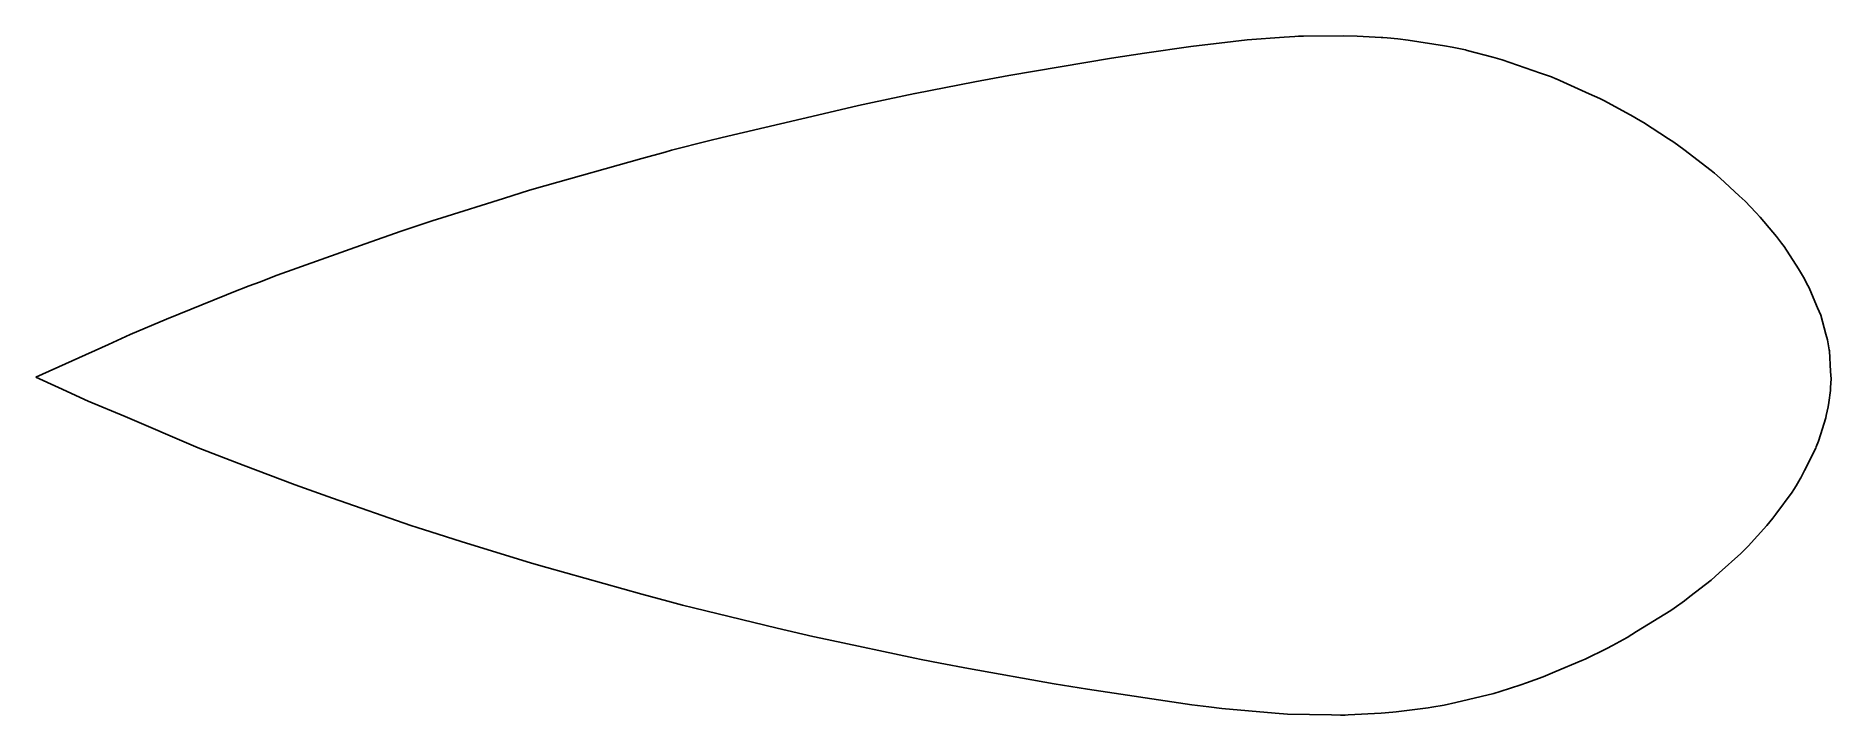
# Model space of a CAD drawing. Header units: metres. Extents: x -88 to 62, y -28 to 28.
import ezdxf

# ---------------------------------------------------------------- set-up
doc = ezdxf.new("R2010")
doc.units = ezdxf.units.M

msp = doc.modelspace()

# ---------------------------------------------------------------- linework, layer by layer
for p, q in [((8.95287, 27.5123), (5.06423, 26.9508)), ((12.4897, 27.9311), (8.95287, 27.5123)), ((13.6404, 28.0656), (12.4897, 27.9311)), ((16.7516, 28.2876), (13.6404, 28.0656)), ((17.6219, 28.3481), (16.7516, 28.2876)), ((17.9465, 28.3617), (17.6219, 28.3481)), ((18.3439, 28.3746), (17.9465, 28.3617)), ((21.6862, 28.3932), (18.3439, 28.3746)), ((22.851, 28.3685), (21.6862, 28.3932)), ((24.8356, 28.2636), (22.851, 28.3685)), ((24.975, 28.2537), (24.8356, 28.2636)), ((25.3376, 28.2242), (24.975, 28.2537)), ((26.2406, 28.1362), (25.3376, 28.2242)), ((27.0872, 28.0398), (26.2406, 28.1362)), ((30.1278, 27.5761), (27.0872, 28.0398)), ((30.7634, 27.4585), (30.1278, 27.5761)), ((31.8827, 27.2171), (30.7634, 27.4585)), ((32.0292, 27.1841), (31.8827, 27.2171)), ((34.1599, 26.6183), (32.0292, 27.1841)), ((2.31628, 26.5279), (-6.27259, 25.0803)), ((5.06423, 26.9508), (2.31628, 26.5279)), ((34.9435, 26.4046), (34.1599, 26.6183)), ((38.1513, 25.2926), (34.9435, 26.4046)), ((-9.11806, 24.5473), (-14.0866, 23.5815)), ((-6.27259, 25.0803), (-9.11806, 24.5473)), ((39.0732, 24.9624), (38.1513, 25.2926)), ((39.4426, 24.8141), (39.0732, 24.9624)), ((39.4669, 24.8042), (39.4426, 24.8141)), ((42.211, 23.5646), (39.4669, 24.8042)), ((-18.8366, 22.5814), (-21.7794, 21.8938)), ((-17.6633, 22.8285), (-18.8366, 22.5814)), ((-14.1146, 23.5758), (-17.6633, 22.8285)), ((-14.0866, 23.5815), (-14.1146, 23.5758)), ((43.1017, 23.16), (42.211, 23.5646)), ((43.4919, 22.9551), (43.1017, 23.16)), ((45.888, 21.6596), (43.4919, 22.9551)), ((-21.7794, 21.8938), (-30.2321, 19.9176)), ((46.3301, 21.4052), (45.888, 21.6596)), ((46.7664, 21.1456), (46.3301, 21.4052)), ((48.8447, 19.7962), (46.7664, 21.1456)), ((-31.365, 19.6269), (-34.4492, 18.8353)), ((-30.2321, 19.9176), (-31.365, 19.6269)), ((49.2976, 19.5089), (48.8447, 19.7962)), ((50.1201, 18.9057), (49.2976, 19.5089)), ((-36.9297, 18.1616), (-45.0298, 15.8732)), ((-34.994, 18.6915), (-36.9297, 18.1616)), ((-34.4492, 18.8353), (-34.994, 18.6915)), ((52.4257, 17.1501), (50.1201, 18.9057)), ((52.6956, 16.9244), (52.4257, 17.1501)), ((53.1711, 16.5209), (52.6956, 16.9244)), ((54.7649, 15.0353), (53.1711, 16.5209)), ((-46.3181, 15.4972), (-48.502, 14.8164)), ((-45.0298, 15.8732), (-46.3181, 15.4972)), ((55.2466, 14.5892), (54.7649, 15.0353)), ((-48.502, 14.8164), (-53.6543, 13.2067)), ((56.1436, 13.6413), (55.2466, 14.5892)), ((56.5219, 13.2416), (56.1436, 13.6413)), ((-57.042, 12.0861), (-60.0512, 11.0243)), ((-54.4457, 12.946), (-57.042, 12.0861)), ((-53.6543, 13.2067), (-54.4457, 12.946)), ((57.557, 12.0102), (56.5219, 13.2416)), ((57.8663, 11.6395), (57.557, 12.0102)), ((-60.0512, 11.0243), (-67.4032, 8.39543)), ((58.2918, 11.0773), (57.8663, 11.6395)), ((58.5063, 10.7887), (58.2918, 11.0773)), ((59.7137, 8.92151), (58.5063, 10.7887)), ((-69.7373, 7.50446), (-71.1488, 6.9571)), ((-68.8884, 7.82784), (-69.7373, 7.50446)), ((-67.4032, 8.39543), (-68.8884, 7.82784)), ((60.1366, 8.23264), (59.7137, 8.92151)), ((60.5016, 7.54819), (60.1366, 8.23264)), ((60.5743, 7.40468), (60.5016, 7.54819)), ((-71.6273, 6.76787), (-76.6484, 4.71501)), ((-71.1488, 6.9571), (-71.6273, 6.76787)), ((60.6668, 7.21757), (60.5743, 7.40468)), ((60.6692, 7.21258), (60.6668, 7.21757)), ((61.3129, 5.67365), (60.6692, 7.21258)), ((-76.6484, 4.71501), (-79.6765, 3.44189)), ((61.5663, 5.05088), (61.3129, 5.67365)), ((62.0066, 3.47281), (61.5663, 5.05088)), ((-79.6765, 3.44189), (-81.5073, 2.60271)), ((62.1301, 3.01105), (62.0066, 3.47281)), ((62.1652, 2.83478), (62.1301, 3.01105)), ((-81.5073, 2.60271), (-87.5599, -0.11779)), ((62.1977, 2.65825), (62.1652, 2.83478)), ((62.2806, 2.16585), (62.1977, 2.65825)), ((62.2913, 2.09513), (62.2806, 2.16585)), ((62.4004, 0.35262), (62.2913, 2.09513)), ((62.4366, -0.24825), (62.4004, 0.35262)), ((-87.5599, -0.11779), (-85.66, -0.98249)), ((-85.66, -0.98249), (-83.2053, -2.11259)), ((62.2414, -2.23585), (62.3795, -1.24362)), ((62.3795, -1.24362), (62.3942, -0.98871)), ((62.3942, -0.98871), (62.4366, -0.24825)), ((-83.2053, -2.11259), (-80.1094, -3.40439)), ((62.0326, -3.31895), (62.1915, -2.59138)), ((62.1915, -2.59138), (62.2414, -2.23585)), ((-80.1094, -3.40439), (-74.1848, -5.93704)), ((61.5449, -4.93425), (61.9882, -3.52589)), ((61.9882, -3.52589), (62.0326, -3.31895)), ((-74.1848, -5.93704), (-73.9961, -6.01148)), ((61.1533, -6.03577), (61.19, -5.94167)), ((61.19, -5.94167), (61.3821, -5.45977)), ((61.3821, -5.45977), (61.5449, -4.93425)), ((-73.9961, -6.01148), (-72.056, -6.78643)), ((-72.056, -6.78643), (-70.2495, -7.47475)), ((-70.2495, -7.47475), (-65.9023, -9.12499)), ((60.2016, -7.92766), (61.1533, -6.03577)), ((59.5143, -9.18787), (59.8661, -8.61289)), ((59.8661, -8.61289), (59.9203, -8.51713)), ((59.9203, -8.51713), (60.2016, -7.92766)), ((-65.9023, -9.12499), (-62.7859, -10.2153)), ((-62.7859, -10.2153), (-56.2235, -12.501)), ((57.8105, -11.5667), (59.1843, -9.71173)), ((59.1843, -9.71173), (59.3273, -9.49072)), ((59.3273, -9.49072), (59.5143, -9.18787)), ((57.0616, -12.5184), (57.5679, -11.9116)), ((57.5679, -11.9116), (57.8105, -11.5667)), ((-56.2235, -12.501), (-55.704, -12.6714)), ((-55.704, -12.6714), (-54.5616, -13.046)), ((-54.5616, -13.046), (-52.0228, -13.834)), ((55.5067, -14.2304), (57.0616, -12.5184)), ((-52.0228, -13.834), (-46.1592, -15.6565)), ((53.093, -16.4717), (54.89, -14.8541)), ((54.89, -14.8541), (54.9805, -14.7643)), ((54.9805, -14.7643), (55.2805, -14.4668)), ((55.2805, -14.4668), (55.5067, -14.2304)), ((-46.1592, -15.6565), (-44.8708, -16.0288)), ((-44.8708, -16.0288), (-36.9351, -18.2465)), ((52.4063, -17.0827), (53.093, -16.4717)), ((50.6461, -18.4495), (52.4063, -17.0827)), ((-36.9351, -18.2465), (-34.759, -18.833)), ((-34.759, -18.833), (-33.5274, -19.1532)), ((-33.5274, -19.1532), (-32.6153, -19.3835)), ((-32.6153, -19.3835), (-25.6341, -21.0826)), ((49.0401, -19.6086), (49.3224, -19.4102)), ((49.3224, -19.4102), (50.1841, -18.8039)), ((50.1841, -18.8039), (50.6461, -18.4495)), ((46.1787, -21.3796), (49.0401, -19.6086)), ((-25.6341, -21.0826), (-22.6311, -21.7757)), ((-22.6311, -21.7757), (-21.4338, -22.0245)), ((-21.4338, -22.0245), (-14.1227, -23.599)), ((44.1583, -22.5341), (45.3856, -21.8743)), ((45.3856, -21.8743), (46.1787, -21.3796)), ((-14.1227, -23.599), (-13.5884, -23.705)), ((-13.5884, -23.705), (-12.0176, -24.0164)), ((39.3446, -24.7446), (41.6076, -23.8002)), ((41.6076, -23.8002), (41.8746, -23.6666)), ((41.8746, -23.6666), (43.694, -22.7861)), ((43.694, -22.7861), (44.1583, -22.5341)), ((-12.0176, -24.0164), (-9.62909, -24.4503)), ((-9.62909, -24.4503), (-2.48614, -25.7479)), ((36.9739, -25.6682), (38.3924, -25.1576)), ((38.3924, -25.1576), (39.3446, -24.7446)), ((-2.48614, -25.7479), (0.31246, -26.1708)), ((0.31246, -26.1708), (9.02705, -27.4877)), ((31.0953, -27.2867), (34.2655, -26.5353)), ((34.2655, -26.5353), (34.7815, -26.3742)), ((34.7815, -26.3742), (36.5221, -25.8313)), ((36.5221, -25.8313), (36.9739, -25.6682)), ((9.02705, -27.4877), (10.4541, -27.6698)), ((10.4541, -27.6698), (11.5398, -27.7951)), ((11.5398, -27.7951), (15.9764, -28.1952)), ((15.9764, -28.1952), (17.0246, -28.2636)), ((17.0246, -28.2636), (20.6827, -28.3421)), ((20.6827, -28.3421), (21.444, -28.3502)), ((21.444, -28.3502), (21.8312, -28.3427)), ((21.8312, -28.3427), (22.0841, -28.3365)), ((22.0841, -28.3365), (24.832, -28.1852)), ((24.832, -28.1852), (25.8178, -28.1137)), ((25.8178, -28.1137), (26.1018, -28.0876)), ((26.1018, -28.0876), (26.5541, -28.0267)), ((26.5541, -28.0267), (28.7666, -27.7498)), ((28.7666, -27.7498), (29.0659, -27.6986)), ((29.0659, -27.6986), (30.1183, -27.5178)), ((30.1183, -27.5178), (31.0953, -27.2867))]:
    msp.add_line(p, q)

doc.saveas('drawing.dxf')
